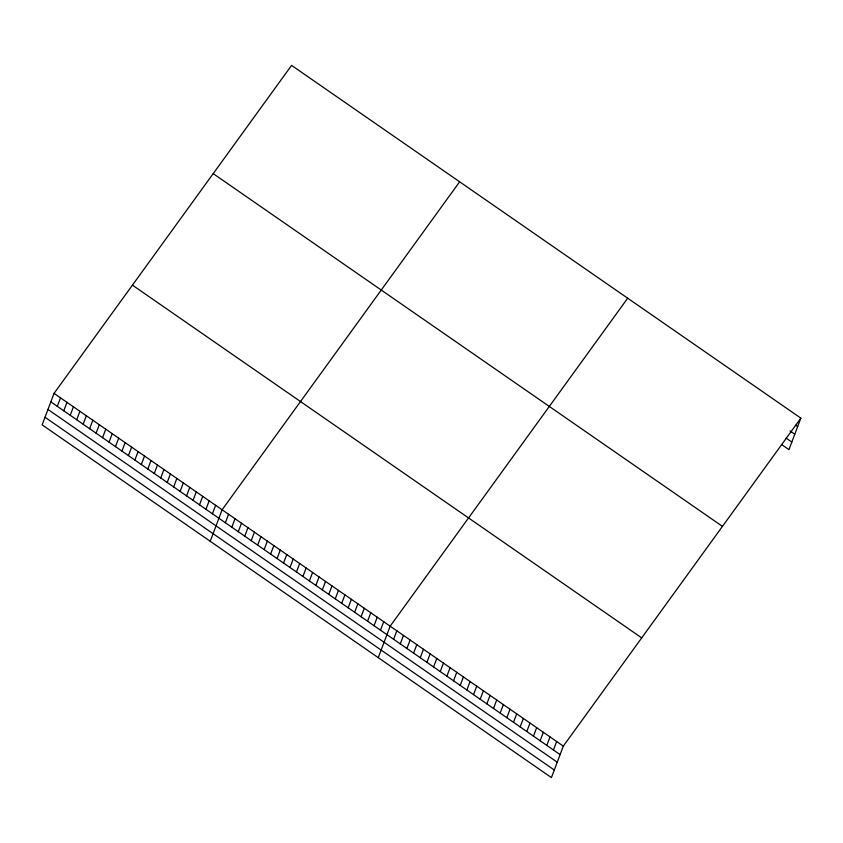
<?xml version="1.0" encoding="UTF-8"?>
<svg xmlns="http://www.w3.org/2000/svg" width="843" height="843" viewBox="0 0 843 843"><rect width="100%" height="100%" fill="white"/><g stroke="black" fill="none" stroke-linecap="round" stroke-linejoin="round"><path stroke-width="1.26" d="M54.047 393.375L42.15 424.861L551.417 777.604L563.314 746.118L800.85 418.139L291.583 65.396L54.047 393.375L563.314 746.118M57.303 406.326L60.506 397.854M63.773 410.804L66.976 402.322M70.232 415.283L73.436 406.8M76.702 419.761L79.906 411.279M83.162 424.24L86.365 415.757M89.621 428.718L92.835 420.236M96.091 433.197L99.295 424.714M102.551 437.665L105.754 429.192M109.021 442.143L112.224 433.671M115.48 446.621L118.684 438.149M121.94 451.1L125.154 442.617M128.41 455.578L131.613 447.096M134.869 460.057L138.073 451.574M141.339 464.535L144.543 456.052M147.799 469.014L151.002 460.531M154.258 473.492L157.472 465.009M160.728 477.96L163.932 469.488M167.188 482.438L170.391 473.966M173.658 486.917L176.861 478.434M180.117 491.395L183.321 482.913M186.577 495.874L189.791 487.391M193.047 500.352L196.25 491.869M199.506 504.831L202.71 496.348M205.977 509.309L209.18 500.826M212.436 513.777L215.639 505.305M210.213 541.269L222.109 509.783L459.646 181.803M225.366 522.734L228.569 514.262M231.825 527.212L235.028 518.73M238.295 531.691L241.498 523.208M244.755 536.169L247.958 527.686M251.225 540.648L254.428 532.165M257.684 545.126L260.887 536.643M264.144 549.604L267.347 541.122M270.614 554.072L273.817 545.6M277.073 558.551L280.276 550.079M283.543 563.029L286.746 554.546M290.003 567.508L293.206 559.025M296.462 571.986L299.665 563.503M302.932 576.464L306.135 567.982M309.392 580.943L312.595 572.46M315.862 585.421L319.065 576.939M322.321 589.889L325.524 581.417M328.781 594.368L331.984 585.896M335.251 598.846L338.454 590.374M341.71 603.325L344.913 594.842M348.18 607.803L351.383 599.32M354.64 612.281L357.843 603.799M361.099 616.76L364.302 608.277M367.569 621.238L370.772 612.756M374.029 625.717L377.232 617.234M380.499 630.185L383.702 621.712M378.265 657.677L390.161 626.191L627.698 298.211M393.618 639.279L396.821 630.796M400.277 643.894L403.481 635.411M406.937 648.509L410.141 640.027M413.597 653.114L416.8 644.642M420.257 657.73L423.46 649.247M426.916 662.345L430.12 653.862M433.576 666.961L436.779 658.478M440.236 671.565L443.439 663.093M446.895 676.181L450.099 667.698M453.555 680.796L456.758 672.314M460.215 685.412L463.418 676.929M466.874 690.017L470.078 681.544M473.534 694.632L476.738 686.149M480.194 699.247L483.397 690.765M486.854 703.863L490.057 695.38M493.513 708.468L496.717 699.996M500.173 713.083L503.376 704.6M506.833 717.699L510.036 709.216M513.492 722.314L516.696 713.831M520.152 726.919L523.355 718.447M526.812 731.534L530.015 723.062M533.471 736.15L536.675 727.667M540.131 740.765L543.335 732.282M546.791 745.381L549.994 736.898M553.451 749.985L556.654 741.513M800.85 418.139L788.953 449.625L782.293 445.02M795.739 425.304L797.647 426.621M790.017 430.921L794.78 434.219M786.108 438.086L791.819 442.038M213.195 173.626L722.462 526.38M132.435 285.134L641.702 637.888M50.843 401.848L560.11 754.601M47.977 409.445L557.244 762.198M45.016 417.264L554.283 770.017"/></g></svg>
